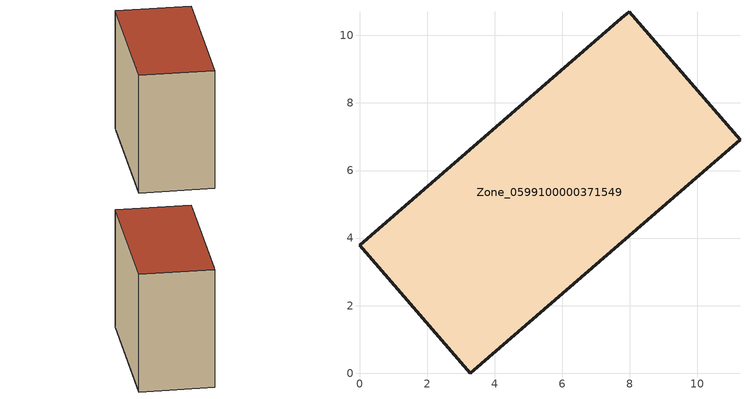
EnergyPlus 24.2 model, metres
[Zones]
Zone_0599100000371549
 floor ground (C_G): 0,3.78 7.75,10.5 7.99,10.7 11.26,6.92 3.28,0 z2.77
 wall outside (C_F): 3.28,0 11.26,6.92 7.99,10.7 7.75,10.5 0,3.78 3.28,0 z2.77:11.17
 roof outside (C_R): 7.75,10.5 0,3.78 3.28,0 11.26,6.92 7.99,10.7 z11.17
[BUILDING]
Pand.0599100000371549: North Axis=0; Terrain=City; Loads Convergence Tolerance Value=0.04; Temperature Convergence Tolerance Value=0.4; Solar Distribution=FullExterior; Maximum Number of Warmup Days=25; Minimum Number of Warmup Days=1
[Site:Location]
Rotterdam.The.Hague.AP_ZH_NLD Design_Conditions: Latitude=51.96; Longitude=4.45; Time Zone=1; Elevation=-4.5
[SITE:GROUNDTEMPERATURE:BUILDINGSURFACE]
18, 18, 18, 18, 18, 18, 18, 18, 18, 18, 18, 18
[MATERIAL] Thermal Absorptance=0.9; Solar Absorptance=0.7; Visible Absorptance=0.7
Name | Roughness | Thickness | Conductivity | Density | Specific Heat
G.TC.1992-2005 | MediumSmooth | 0.15 | 0.06 | 540 | 1210
F.TC.1992-2005 | Rough | 0.3 | 0.12 | 1920 | 840
R.TC.1992-2005 | MediumRough | 0.2 | 0.08 | 1500 | 1000
[CONSTRUCTION]
C_G: G.TC.1992-2005
C_F: F.TC.1992-2005
C_R: R.TC.1992-2005
[ZONE]
Zone_0599100000371549: Type=1; Multiplier=1; Ceiling Height=Autocalculate; Volume=Autocalculate; Floor Area=autocalculate; Part of Total Floor Area=Yes
[ZONEINFILTRATION:DESIGNFLOWRATE]
Infil_Zone_0599100000371549: Zone or ZoneList or Space or SpaceList=Zone_0599100000371549; Schedule=AlwaysOn; Design Flow Rate Calculation Method=Flow/Area; Flow Rate per Floor Area=0.0015; Constant Term Coefficient=1; Temperature Term Coefficient=0; Velocity Term Coefficient=0; Velocity Squared Term Coefficient=0
[HVACTEMPLATE:ZONE:IDEALLOADSAIRSYSTEM]
Zone_0599100000371549: Maximum Heating Supply Air Temperature=50; Minimum Cooling Supply Air Temperature=13; Maximum Heating Supply Air Humidity Ratio=0.0156; Minimum Cooling Supply Air Humidity Ratio=0.0077; Heating Limit=NoLimit; Cooling Limit=NoLimit; Dehumidification Control Type=ConstantSensibleHeatRatio; Cooling Sensible Heat Ratio=0.7; Dehumidification Setpoint=60; Humidification Control Type=None; Humidification Setpoint=30; Outdoor Air Method=None; Outdoor Air Flow Rate per Person=0.00944; Outdoor Air Flow Rate per Zone Floor Area=0; Outdoor Air Flow Rate per Zone=0; Demand Controlled Ventilation Type=None; Outdoor Air Economizer Type=NoEconomizer; Heat Recovery Type=None; Sensible Heat Recovery Effectiveness=0.7; Latent Heat Recovery Effectiveness=0.65
[ZONECONTROL:THERMOSTAT]
ThermostatControl_Zone_0599100000371549: Zone or ZoneList=Zone_0599100000371549; Control Type Schedule=DualSetpointControlType; Control 1=Thermostat_Zone_0599100000371549; Temperature Difference Between Cutout And Setpoint=0
[THERMOSTATSETPOINT:DUALSETPOINT]
Thermostat_Zone_0599100000371549: Heating Setpoint Temperature Schedule=HeatingSetpoint_Zone_0599100000371549; Cooling Setpoint Temperature Schedule=CoolingSetpoint_Zone_0599100000371549
[SCHEDULE:COMPACT]
HeatingSetpoint_Zone_0599100000371549: Through: 12/31, For: AllDays, Until: 24:00, 21
CoolingSetpoint_Zone_0599100000371549: Through: 12/31, For: AllDays, Until: 24:00, 24
DualSetpointControlType: Through: 12/31, For: AllDays, Until: 24:00, 4
AlwaysOn: Through: 12/31, For: AllDays, Until: 24:00, 1
